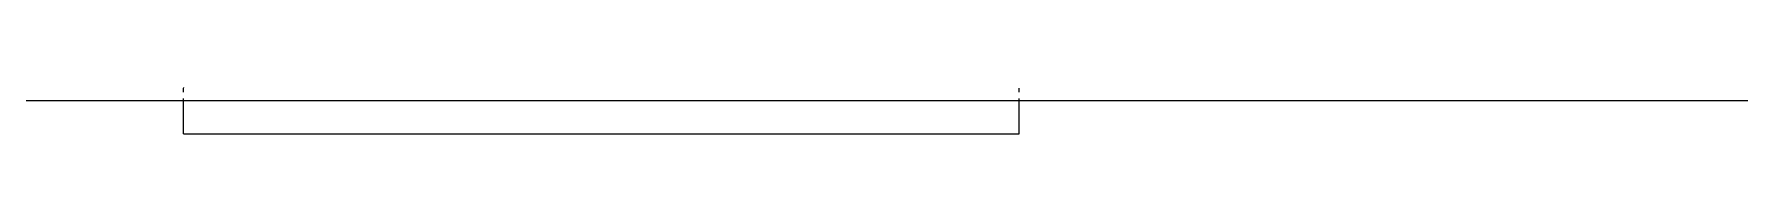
# Model space of a CAD drawing. Header units: millimetres. Extents: x -2916 to 2490, y 92 to 4100.
# Drawn here: x -2090 to -1885.8, y 1707.9 to 1713.5 of the extents above; entities that cross this region are included whole.
import ezdxf

# ---------------------------------------------------------------- set-up
doc = ezdxf.new("R2010")
doc.units = ezdxf.units.MM

msp = doc.modelspace()

# ---------------------------------------------------------------- linework, layer by layer
for p, q in [((-2072.08, 1713.48), (-2072.08, 1713.44)), ((-2072.08, 1712.85), (-2072.08, 1713.33)), ((-1972.08, 1712.85), (-1972.08, 1713.33)), ((-2355.08, 1711.85), (-2072.08, 1711.85)), ((-2072.08, 1711.92), (-2072.08, 1712.12)), ((-2072.08, 1711.85), (-2072.08, 1711.92)), ((-2072.08, 1711.85), (-1972.08, 1711.85)), ((-2072.08, 1707.85), (-2072.08, 1711.85)), ((-1972.08, 1711.92), (-1972.08, 1712.12)), ((-1972.08, 1711.85), (-1972.08, 1711.92)), ((-1972.08, 1707.85), (-1972.08, 1711.85)), ((-1972.08, 1711.85), (-1862.08, 1711.85)), ((-2072.08, 1707.85), (-1972.08, 1707.85))]:
    msp.add_line(p, q)

doc.saveas('drawing.dxf')
